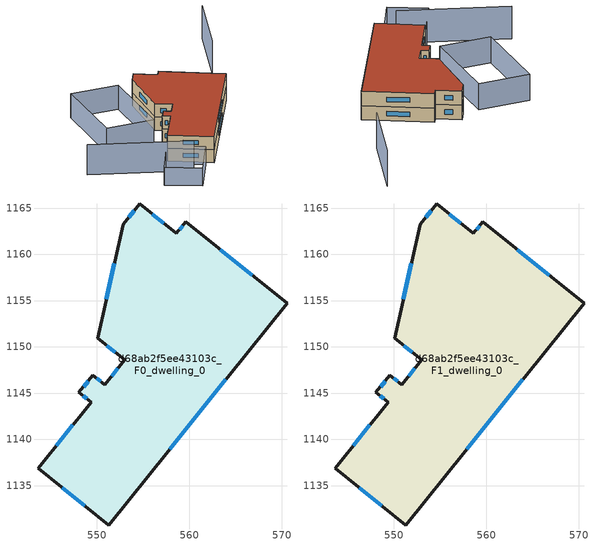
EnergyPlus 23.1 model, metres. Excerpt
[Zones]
d68ab2f5ee43103c_F0_dwelling_0
 floor ground (EU_floor_Construction): 570.56,1154.72 551.29,1130.74 543.63,1136.89 549.37,1144.03 548.06,1145.08 549.56,1146.95 550.85,1145.92 553.01,1148.61 550.08,1150.96 552.85,1163.26 554.63,1165.47 558.6,1162.28 559.6,1163.52 z0
 wall outside (EU_wall_Construction): 570.56,1154.72 559.6,1163.52 558.6,1162.28 554.63,1165.47 552.85,1163.26 550.08,1150.96 553.01,1148.61 550.85,1145.92 549.56,1146.95 548.06,1145.08 549.37,1144.03 543.63,1136.89 551.29,1130.74 570.56,1154.72 z0:3
 window (EU_Window_Construction): 566.81,1157.73 563.36,1160.51 / 557.89,1138.95 563.97,1146.51 / 546.26,1134.78 548.67,1132.84 / 547.4,1141.58 545.6,1139.33 / 548.5,1144.72 548.92,1144.39 / 549.04,1146.31 548.57,1145.72 / 550.41,1146.27 550,1146.6 / 552.27,1147.69 551.59,1146.84 / 551.09,1150.15 552.01,1149.41 / 551.9,1159.05 551.03,1155.17 / 554.02,1164.72 553.46,1164.02 / 557.24,1163.37 555.99,1164.38 / 559.26,1163.1 558.95,1162.7 z1.03:1.97
d68ab2f5ee43103c_F1_dwelling_0
 floor to d68ab2f5ee43103c_F0_dwelling_0 (EU_floor_Construction): 570.56,1154.72 551.29,1130.74 543.63,1136.89 549.37,1144.03 548.06,1145.08 549.56,1146.95 550.85,1145.92 553.01,1148.61 550.08,1150.96 552.85,1163.26 554.63,1165.47 558.6,1162.28 559.6,1163.52 z3
 wall outside (EU_wall_Construction): 570.56,1154.72 559.6,1163.52 558.6,1162.28 554.63,1165.47 552.85,1163.26 550.08,1150.96 553.01,1148.61 550.85,1145.92 549.56,1146.95 548.06,1145.08 549.37,1144.03 543.63,1136.89 551.29,1130.74 570.56,1154.72 z3:6
 window (EU_Window_Construction): 566.81,1157.73 563.36,1160.51 / 557.89,1138.95 563.97,1146.51 / 546.26,1134.78 548.67,1132.84 / 547.4,1141.58 545.6,1139.33 / 548.5,1144.72 548.92,1144.39 / 549.04,1146.31 548.57,1145.72 / 550.41,1146.27 550,1146.6 / 552.27,1147.69 551.59,1146.84 / 551.09,1150.15 552.01,1149.41 / 551.9,1159.05 551.03,1155.17 / 554.02,1164.72 553.46,1164.02 / 557.24,1163.37 555.99,1164.38 / 559.26,1163.1 558.95,1162.7 z4.03:4.97
 roof outside (EU_roof_Construction): 551.29,1130.74 570.56,1154.72 559.6,1163.52 558.6,1162.28 554.63,1165.47 552.85,1163.26 550.08,1150.96 553.01,1148.61 550.85,1145.92 549.56,1146.95 548.06,1145.08 549.37,1144.03 543.63,1136.89 z6
shading: 526.27,1140.67 545.62,1129.97 z0:6.9; 549.26,1130.98 542.95,1122.78 / 542.95,1122.78 536.6,1127.66 / 536.6,1127.66 542.91,1135.86 / 542.91,1135.86 549.26,1130.98 z0:4.1; 535.68,1147.46 539.1,1165.6 / 539.1,1165.6 549.56,1163.63 / 549.56,1163.63 546.15,1145.49 / 546.15,1145.49 535.68,1147.46 z0:5.5; 583.28,1182.17 575.4,1166.94 z0:7.5
[Building]
EU S2 Campaign: North Axis=0; Terrain=City; Solar Distribution=FullExterior
[Site:Location]
Cape.Town.Intl.AP: Latitude=-33.965; Longitude=18.602; Time Zone=2; Elevation=46
[SizingPeriod:WeatherFileDays]
AnnualSizingPeriod: Begin Month=1; Begin Day of Month=1; End Month=12; End Day of Month=31; Day of Week for Start Day=Monday; Use Weather File Daylight Saving Period=No; Use Weather File Rain and Snow Indicators=No
[MATERIAL]
EU_InternalMass_Material: Roughness=MediumRough; Thickness=0.1; Conductivity=1; Density=1800; Specific Heat=900; Thermal Absorptance=0.9; Solar Absorptance=0.7; Visible Absorptance=0.7
[MATERIAL:NOMASS] Roughness=MediumRough; Thermal Absorptance=0.9; Solar Absorptance=0.7; Visible Absorptance=0.7
Name | Thermal Resistance
EU_wall_NoMass | 0.493876
EU_roof_NoMass | 0.449382
EU_floor_NoMass | 1.25
[WINDOWMATERIAL:SIMPLEGLAZINGSYSTEM]
EU_Window_SimpleGlazing: UFactor=4.4; Solar Heat Gain Coefficient=0.85; Visible Transmittance=0.85
[CONSTRUCTION]
EU_wall_Construction: EU_wall_NoMass
EU_roof_Construction: EU_roof_NoMass
EU_floor_Construction: EU_floor_NoMass
EU_Window_Construction: EU_Window_SimpleGlazing
EU_InternalMass_Construction: EU_InternalMass_Material
[ZONE] Type=1; Multiplier=1; Ceiling Height=autocalculate; Volume=1241.7; Floor Area=autocalculate; Part of Total Floor Area=Yes
d68ab2f5ee43103c_F0_dwelling_0; d68ab2f5ee43103c_F1_dwelling_0
[INTERNALMASS] Construction=EU_InternalMass_Construction; Surface Area=413.9
Name | Zone or ZoneList
d68ab2f5ee43103c_F0_dwelling_0_EU_InternalMass | d68ab2f5ee43103c_F0_dwelling_0
d68ab2f5ee43103c_F1_dwelling_0_EU_InternalMass | d68ab2f5ee43103c_F1_dwelling_0
[OTHEREQUIPMENT] Fuel Type=Electricity; Design Level Calculation Method=Watts/Area; Power per Zone Floor Area=1; Fraction Latent=0; Fraction Radiant=0; Fraction Lost=0; Carbon Dioxide Generation Rate=0; EndUse Subcategory=EU_Step8_InternalGains
Name | Zone or ZoneList or Space or SpaceList | Schedule
EU_Step8_InternalGain_d68ab2f5ee43103c_F0_dwelling_0_f000 | d68ab2f5ee43103c_F0_dwelling_0 | EU_Step8_GainSchedule_d68ab2f5ee43103c_F0_dwelling_0_f000
EU_Step8_InternalGain_d68ab2f5ee43103c_F1_dwelling_0_f000 | d68ab2f5ee43103c_F1_dwelling_0 | EU_Step8_GainSchedule_d68ab2f5ee43103c_F1_dwelling_0_f000
[ZONEVENTILATION:DESIGNFLOWRATE] Schedule=EU_AlwaysOn; Design Flow Rate Calculation Method=AirChanges/Hour; Air Changes per Hour=0.64; Ventilation Type=Natural; Fan Pressure Rise=0; Fan Total Efficiency=1; Constant Term Coefficient=1; Temperature Term Coefficient=0; Velocity Term Coefficient=0; Velocity Squared Term Coefficient=0; Minimum Indoor Temperature=-100; Maximum Indoor Temperature=100; Delta Temperature=-100; Minimum Outdoor Temperature=-100; Maximum Outdoor Temperature=100; Maximum Wind Speed=40
Name | Zone or ZoneList or Space or SpaceList
EU_ConstantAir_d68ab2f5ee43103c_F0_dwelling_0 | d68ab2f5ee43103c_F0_dwelling_0
EU_ConstantAir_d68ab2f5ee43103c_F1_dwelling_0 | d68ab2f5ee43103c_F1_dwelling_0
[HVACTEMPLATE:THERMOSTAT] Constant Heating Setpoint=20; Constant Cooling Setpoint=50
EU_HeatOnly_d68ab2f5ee43103c_F0_dwelling_0; EU_HeatOnly_d68ab2f5ee43103c_F1_dwelling_0
[HVACTEMPLATE:ZONE:IDEALLOADSAIRSYSTEM] System Availability Schedule=EU_AlwaysOn; Maximum Heating Supply Air Temperature=50; Minimum Cooling Supply Air Temperature=13; Maximum Heating Supply Air Humidity Ratio=0.0156; Minimum Cooling Supply Air Humidity Ratio=0.0077; Heating Limit=NoLimit; Cooling Limit=NoLimit; Heating Availability Schedule=EU_AlwaysOn; Cooling Availability Schedule=EU_CoolingOff; Dehumidification Control Type=ConstantSensibleHeatRatio; Cooling Sensible Heat Ratio=0.7; Dehumidification Setpoint=60; Humidification Control Type=None; Humidification Setpoint=30; Outdoor Air Method=None; Outdoor Air Flow Rate per Person=0.00944; Outdoor Air Flow Rate per Zone Floor Area=0; Outdoor Air Flow Rate per Zone=0; Demand Controlled Ventilation Type=None; Outdoor Air Economizer Type=NoEconomizer; Heat Recovery Type=None; Sensible Heat Recovery Effectiveness=0.7; Latent Heat Recovery Effectiveness=0.65
Name | Template Thermostat
d68ab2f5ee43103c_F0_dwelling_0 | EU_HeatOnly_d68ab2f5ee43103c_F0_dwelling_0
d68ab2f5ee43103c_F1_dwelling_0 | EU_HeatOnly_d68ab2f5ee43103c_F1_dwelling_0
[SIZING:ZONE] Zone Cooling Design Supply Air Temperature Input Method=SupplyAirTemperature; Zone Cooling Design Supply Air Temperature=13; Zone Heating Design Supply Air Temperature Input Method=SupplyAirTemperature; Zone Heating Design Supply Air Temperature=50; Zone Cooling Design Supply Air Humidity Ratio=0.008; Zone Heating Design Supply Air Humidity Ratio=0.008; Cooling Design Air Flow Method=DesignDay; Cooling Design Air Flow Rate=0; Cooling Minimum Air Flow per Zone Floor Area=0.000762; Cooling Minimum Air Flow=0; Cooling Minimum Air Flow Fraction=0.2; Heating Design Air Flow Method=DesignDay; Heating Design Air Flow Rate=0; Heating Maximum Air Flow per Zone Floor Area=0.002032; Heating Maximum Air Flow=0.141576; Heating Maximum Air Flow Fraction=0.3; Account for Dedicated Outdoor Air System=No; Dedicated Outdoor Air System Control Strategy=NeutralSupplyAir; Dedicated Outdoor Air Low Setpoint Temperature for Design=autosize; Dedicated Outdoor Air High Setpoint Temperature for Design=autosize; Zone Load Sizing Method=Sensible Load Only No Latent Load; Zone Latent Cooling Design Supply Air Humidity Ratio Input Method=HumidityRatioDifference; Zone Cooling Design Supply Air Humidity Ratio Difference=0.005; Zone Latent Heating Design Supply Air Humidity Ratio Input Method=HumidityRatioDifference; Zone Humidification Design Supply Air Humidity Ratio Difference=0.005
d68ab2f5ee43103c_F0_dwelling_0; d68ab2f5ee43103c_F1_dwelling_0
[SCHEDULE:CONSTANT]
Name | Hourly Value
EU_AlwaysOn | 1
EU_CoolingOff | 0
[SCHEDULE:FILE] Column Number=1; Rows to Skip at Top=0; Number of Hours of Data=8760; Column Separator=Comma; Interpolate to Timestep=No; Minutes per Item=60; Adjust Schedule for Daylight Savings=Yes
Name | File
EU_Step8_GainSchedule_d68ab2f5ee43103c_F0_dwelling_0_f000 | ../../schedules/d68ab2f5ee43103c/d68ab2f5ee43103c_F0_dwelling_0_f000_gain.csv
EU_Step8_GainSchedule_d68ab2f5ee43103c_F1_dwelling_0_f000 | ../../schedules/d68ab2f5ee43103c/d68ab2f5ee43103c_F1_dwelling_0_f000_gain.csv
